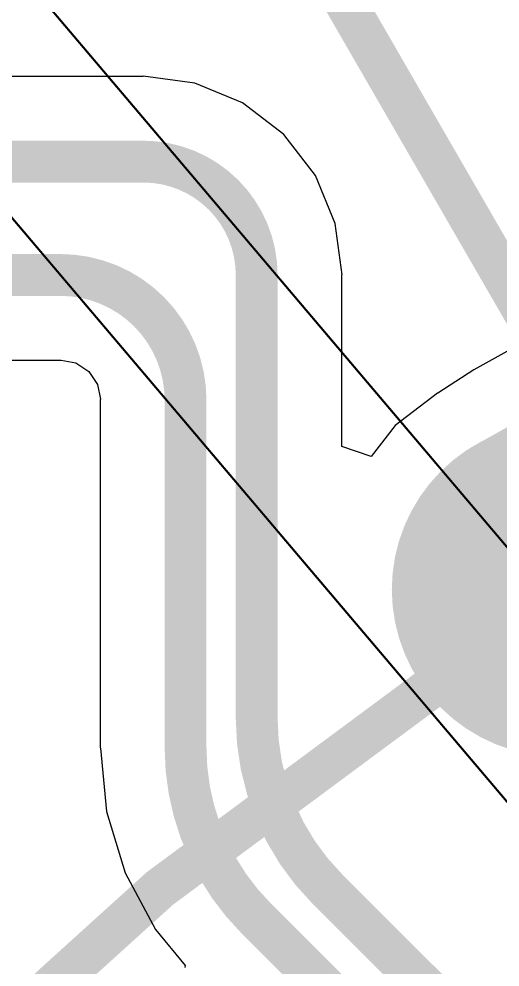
# Model space of a CAD drawing. Header units: inches. Extents: x -7 to 348, y -14 to 159.
# Drawn here: x 20.68 to 23.6, y 36.38 to 42.14 of the extents above; entities that cross this region are included whole.
import ezdxf

# ---------------------------------------------------------------- set-up
doc = ezdxf.new("R2010")
doc.units = ezdxf.units.IN
for name, color, linetype in [('Dimension', 6, 'Continuous'), ('Fabrication', 76, 'Continuous'), ('Top Layer', 1, 'Continuous')]:
    doc.layers.add(name, color=color, linetype=linetype)

msp = doc.modelspace()

# ---------------------------------------------------------------- linework, layer by layer
at = {"layer": 'Dimension'}
msp.add_lwpolyline([(21.81726142, 43.70361338, 0.254, 0.254, 0), (50.06727604, -5.226812, 0.254, 0.254, 0)], format="xyseb", dxfattribs=at)
for points in [[(58.31000022, 19.46699942, 0.254, 0.254, 1), (13.30999878, 19.46699942, 0.254, 0.254, 1)], [(54.56033537999999, 19.46692576, 0.254, 0.254, 1), (17.06033418, 19.46692576, 0.254, 0.254, 1)]]:
    msp.add_lwpolyline(points, format="xyseb", close=True, dxfattribs=at)
at = {"layer": 'Fabrication'}
for points in [[(20.70778434, 42.39791621999999, 0.0127, 0.0127, 0), (24.22194546, 38.24980158, 0.0127, 0.0127, 0)], [(20.70778434, 42.39791621999999, 0.0127, 0.0127, 0), (24.22194546, 38.24980158, 0.0127, 0.0127, 0)], [(19.9447785, 41.75152178, 0.0127, 0.0127, 0), (24.02757196, 36.93219689999999, 0.0127, 0.0127, 0)], [(19.9447785, 41.75152178, 0.0127, 0.0127, 0), (24.02757196, 36.93219689999999, 0.0127, 0.0127, 0)], [(19.9447785, 41.75152178, 0.0127, 0.0127, 0), (24.02757196, 36.93219689999999, 0.0127, 0.0127, 0)], [(19.9447785, 41.75152178, 0.0127, 0.0127, 0), (24.02757196, 36.93219689999999, 0.0127, 0.0127, 0)]]:
    msp.add_lwpolyline(points, format="xyseb", dxfattribs=at)
at = {"layer": 'Top Layer'}
for p, q in [((21.43468916, 41.79295172), (12.9226564, 41.79295172)), ((21.74707868, 41.75219742), (21.43468916, 41.7933251)), ((21.43468916, 41.7933251), (21.43468916, 41.79295172)), ((22.038183, 41.63161854), (21.74707868, 41.75219742)), ((22.2881571, 41.4398079), (22.038183, 41.63161854)), ((22.47996774, 41.18983126), (22.2881571, 41.4398079)), ((22.60054662, 40.89872948), (22.47996774, 41.18983126)), ((22.6416743, 40.58633996), (22.60054662, 40.89872948)), ((24.70026556, 40.718994), (23.44236104, 40.00953136)), ((22.64130092, 39.54426178), (22.64130092, 40.58633996)), ((22.64130092, 40.58633996), (22.6416743, 40.58633996)), ((10.80645032, 40.06838824), (20.931886, 40.06838824)), ((20.931886, 40.06838824), (20.93674502, 40.06935344)), ((20.93674502, 40.06935344), (21.02512432, 40.0517741)), ((21.02512432, 40.0517741), (21.10416912, 39.99895987999999)), ((21.10416912, 39.99895987999999), (21.15698334, 39.91991508)), ((23.44236104, 40.00953136), (23.22367212, 39.86814226)), ((21.15698334, 39.91991508), (21.17456268, 39.83153578)), ((23.2201593, 39.86892966), (22.96330942, 39.67184344)), ((23.22367212, 39.86814226), (23.22015676, 39.8689322)), ((23.22015676, 39.8689322), (23.2201593, 39.86892966)), ((21.17456268, 39.83153578), (21.17359748, 39.82667676)), ((21.17359748, 39.82667676), (21.17359748, 37.7151011)), ((22.96330942, 39.67184344), (22.81910092, 39.4839063)), ((22.81910092, 39.4839063), (22.64130092, 39.54426178)), ((21.17359748, 37.7151011), (21.17435186, 37.71130634)), ((21.17435186, 37.71130634), (21.21216738, 37.3273701)), ((21.21216738, 37.3273701), (21.32526342, 36.95453874)), ((21.32526342, 36.95453874), (21.5089232, 36.61093516)), ((21.5089232, 36.61093516), (21.6887679, 36.39179158)), ((21.6887679, 36.39179158), (21.68698482, 36.37940654))]:
    msp.add_line(p, q, dxfattribs=at)
for points in [[(23.95966252, 38.67549034, 2.032, 2.032, -0.538770409587209), (58.0621648, 22.88544064, 2.032, 2.032, 0)], [(11.5824, 41.275, 0.254, 0.254, 0), (21.43468916, 41.275, 0.254, 0.254, 0)], [(21.43468916, 41.275, 0.254, 0.254, -0.4142135623730951), (22.1233492, 40.58633996, 0.254, 0.254, 0)], [(10.80645032, 40.58633996, 0.254, 0.254, 0), (20.931886, 40.58633996, 0.254, 0.254, 0)], [(20.931886, 40.58633996, 0.254, 0.254, -0.4142135623730951), (21.6915492, 39.82667676, 0.254, 0.254, 0)], [(22.1233492, 37.89398314, 0.254, 0.254, 0), (22.1233492, 40.58633996, 0.254, 0.254, 0)], [(21.6915492, 37.7151011, 0.254, 0.254, 0), (21.6915492, 39.82667676, 0.254, 0.254, 0)], [(22.55388936, 36.85456688, 0.254, 0.254, -0.198912367379658), (22.1233492, 37.89398314, 0.254, 0.254, 0)], [(22.1220665, 36.67574072, 0.254, 0.254, -0.198912367379658), (21.6915492, 37.7151011, 0.254, 0.254, 0)], [(22.55388936, 36.85456688, 0.254, 0.254, 0), (26.74240016, 32.66607639999999, 0.254, 0.254, 0)], [(22.12206904, 36.67574072, 0.254, 0.254, -3.74608519675506e-05), (22.12208936, 36.67571024, 0.254, 0.254, 0)], [(22.12208936, 36.67571024, 0.254, 0.254, 0), (27.70646732, 31.0913145, 0.254, 0.254, 0)]]:
    msp.add_lwpolyline(points, format="xyseb", dxfattribs=at)
for points in [[(21.37118916, 41.275, 0.127, 0.127, 1), (21.49818916, 41.275, 0.127, 0.127, 1)], [(21.37118916, 41.275, 0.127, 0.127, 1), (21.49818916, 41.275, 0.127, 0.127, 1)], [(20.868386, 40.58633996, 0.127, 0.127, 1), (20.995386, 40.58633996, 0.127, 0.127, 1)], [(20.868386, 40.58633996, 0.127, 0.127, 1), (20.995386, 40.58633996, 0.127, 0.127, 1)], [(22.0598492, 40.58633996, 0.127, 0.127, 1), (22.1868492, 40.58633996, 0.127, 0.127, 1)], [(22.0598492, 40.58633996, 0.127, 0.127, 1), (22.1868492, 40.58633996, 0.127, 0.127, 1)], [(21.6280492, 39.82667676, 0.127, 0.127, 1), (21.7550492, 39.82667676, 0.127, 0.127, 1)], [(21.6280492, 39.82667676, 0.127, 0.127, 1), (21.7550492, 39.82667676, 0.127, 0.127, 1)], [(23.45166252, 38.67549034, 1.016, 1.016, 1), (24.46766252, 38.67549034, 1.016, 1.016, 1)], [(22.0598492, 37.89398314, 0.127, 0.127, 1), (22.1868492, 37.89398314, 0.127, 0.127, 1)], [(22.0598492, 37.89398314, 0.127, 0.127, 1), (22.1868492, 37.89398314, 0.127, 0.127, 1)], [(21.6280492, 37.7151011, 0.127, 0.127, 1), (21.7550492, 37.7151011, 0.127, 0.127, 1)], [(21.6280492, 37.7151011, 0.127, 0.127, 1), (21.7550492, 37.7151011, 0.127, 0.127, 1)], [(22.49038936, 36.85456688, 0.127, 0.127, 1), (22.61738936, 36.85456688, 0.127, 0.127, 1)], [(22.49038936, 36.85456688, 0.127, 0.127, 1), (22.61738936, 36.85456688, 0.127, 0.127, 1)], [(22.0585665, 36.67574072, 0.127, 0.127, 1), (22.1855665, 36.67574072, 0.127, 0.127, 1)], [(22.05856904, 36.67574072, 0.127, 0.127, 1), (22.18556904, 36.67574072, 0.127, 0.127, 1)], [(22.05858936, 36.67571024, 0.127, 0.127, 1), (22.18558936, 36.67571024, 0.127, 0.127, 1)], [(22.05858936, 36.67571024, 0.127, 0.127, 1), (22.18558936, 36.67571024, 0.127, 0.127, 1)]]:
    msp.add_lwpolyline(points, format="xyseb", close=True, dxfattribs=at)

doc.saveas('drawing.dxf')
